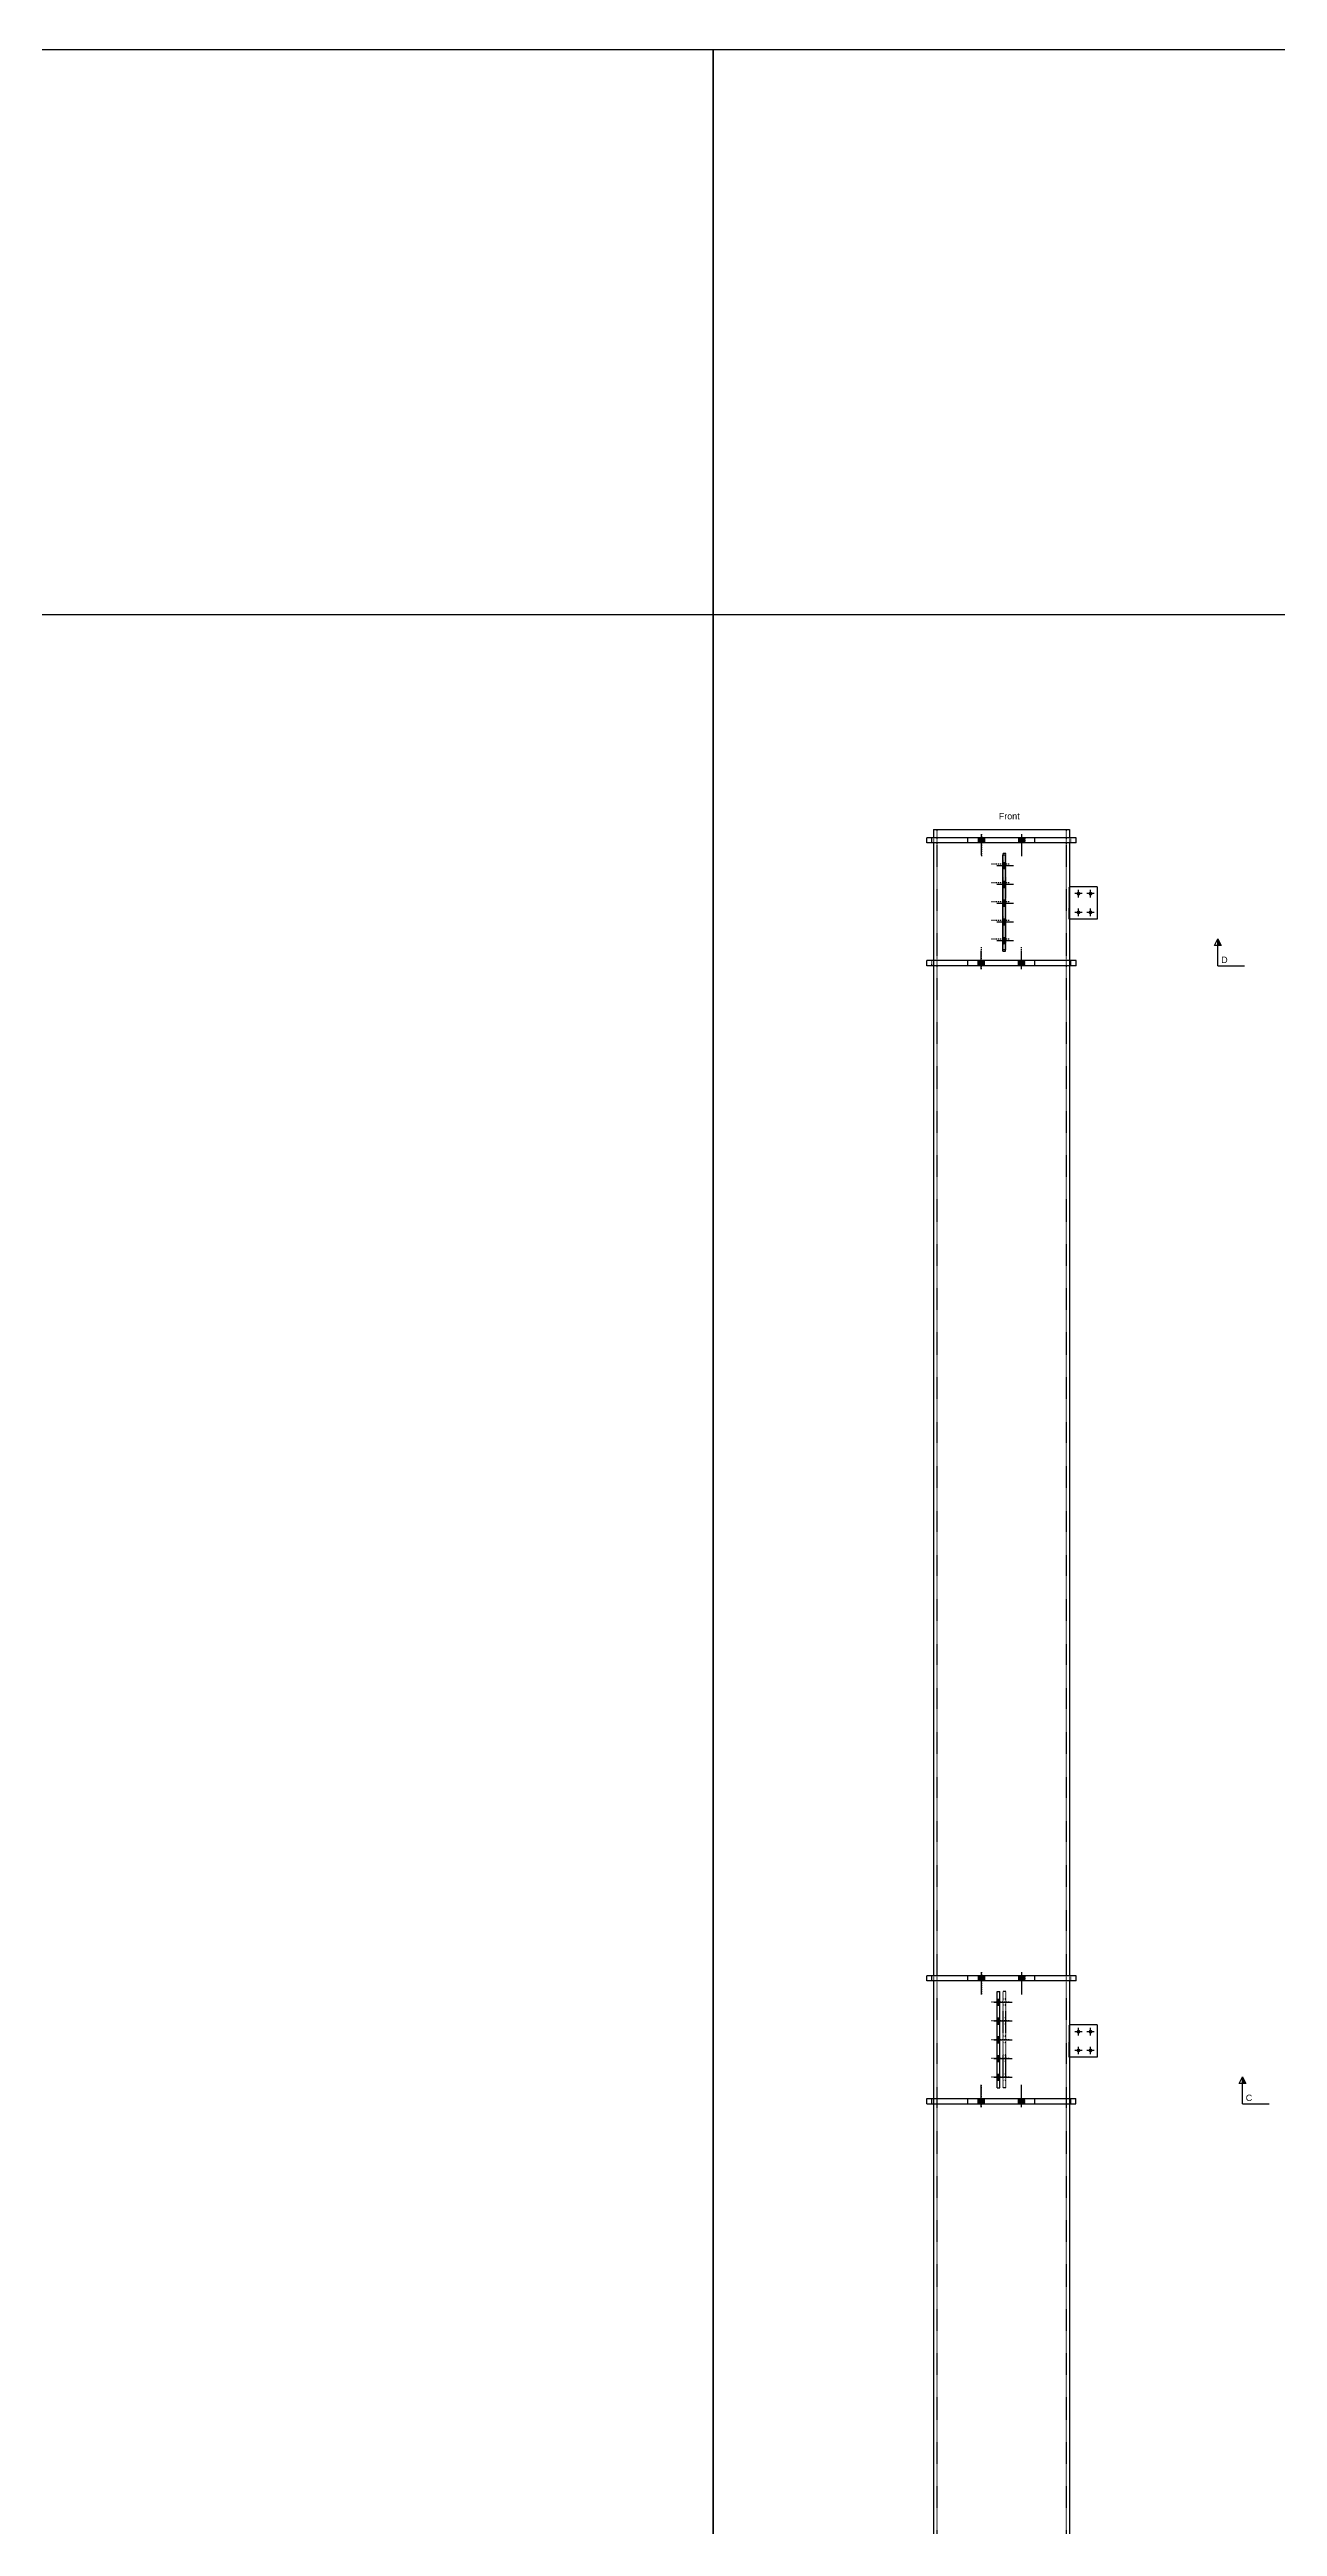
# Model space of a CAD drawing. Header units: millimetres. Extents: x 15962 to 71432, y 9666 to 72266.
# Drawn here: x 37167 to 41754, y 37801 to 47051 of the extents above; entities that cross this region are included whole.
import ezdxf

# ---------------------------------------------------------------- set-up
doc = ezdxf.new("R2010")
doc.units = ezdxf.units.MM
doc.header["$LTSCALE"] = 2
doc.linetypes.add('DXK_LINE_DOT1', pattern=[1.8814, 0.9407, -0.9407])
doc.linetypes.add('DXK_LINE_DOT2', pattern=[3.9198, 1.9599, -1.9599])
doc.styles.add('Arial', font='arial.ttf', dxfattribs={"height": 0.2})

msp = doc.modelspace()

# ---------------------------------------------------------------- hatches: boundary and pattern name
at = {"linetype": 'Continuous'}
for points in [[(40659.1797, 44107.288), (40636.1797, 44107.288), (40636.1797, 44088.288), (40659.1797, 44088.288)], [(40659.1847, 44107.288), (40636.1847, 44107.288), (40636.1847, 44088.288), (40659.1847, 44088.288)], [(40659.1897, 44107.288), (40636.1897, 44107.288), (40636.1897, 44088.288), (40659.1897, 44088.288)], [(40659.1947, 44107.288), (40636.1947, 44107.288), (40636.1947, 44088.288), (40659.1947, 44088.288)], [(40659.1997, 44107.288), (40636.1997, 44107.288), (40636.1997, 44088.288), (40659.1997, 44088.288)], [(40659.2047, 44107.288), (40636.2047, 44107.288), (40636.2047, 44088.288), (40659.2047, 44088.288)], [(40659.2097, 44107.288), (40636.2097, 44107.288), (40636.2097, 44088.288), (40659.2097, 44088.288)], [(40809.1797, 44107.288), (40786.1797, 44107.288), (40786.1797, 44088.288), (40809.1797, 44088.288)], [(40809.1847, 44107.288), (40786.1847, 44107.288), (40786.1847, 44088.288), (40809.1847, 44088.288)], [(40809.1897, 44107.288), (40786.1897, 44107.288), (40786.1897, 44088.288), (40809.1897, 44088.288)], [(40809.1947, 44107.288), (40786.1947, 44107.288), (40786.1947, 44088.288), (40809.1947, 44088.288)], [(40809.1997, 44107.288), (40786.1997, 44107.288), (40786.1997, 44088.288), (40809.1997, 44088.288)], [(40809.2047, 44107.288), (40786.2047, 44107.288), (40786.2047, 44088.288), (40809.2047, 44088.288)], [(40809.2097, 44107.288), (40786.2097, 44107.288), (40786.2097, 44088.288), (40809.2097, 44088.288)], [(40727.9537, 44014.788), (40727.9537, 43991.788), (40737.9537, 43991.788), (40737.9537, 44014.788)], [(40727.9537, 43944.788), (40727.9537, 43921.788), (40737.9537, 43921.788), (40737.9537, 43944.788)], [(40727.9537, 43874.788), (40727.9537, 43851.788), (40737.9537, 43851.788), (40737.9537, 43874.788)], [(41003.7719, 43898.288, -1), (41017.7719, 43898.288, -1)], [(41048.7719, 43898.288, -1), (41062.7719, 43898.288, -1)], [(40727.9537, 43804.788), (40727.9537, 43781.788), (40737.9537, 43781.788), (40737.9537, 43804.788)], [(41003.7719, 43828.288, -1), (41017.7719, 43828.288, -1)], [(41048.7719, 43828.288, -1), (41062.7719, 43828.288, -1)], [(40727.9537, 43734.788), (40727.9537, 43711.788), (40737.9537, 43711.788), (40737.9537, 43734.788)], [(40636.1797, 43629.288), (40659.1797, 43629.288), (40659.1797, 43648.288), (40636.1797, 43648.288)], [(40636.1847, 43629.288), (40659.1847, 43629.288), (40659.1847, 43648.288), (40636.1847, 43648.288)], [(40636.1897, 43629.288), (40659.1897, 43629.288), (40659.1897, 43648.288), (40636.1897, 43648.288)], [(40636.1947, 43629.288), (40659.1947, 43629.288), (40659.1947, 43648.288), (40636.1947, 43648.288)], [(40636.1997, 43629.288), (40659.1997, 43629.288), (40659.1997, 43648.288), (40636.1997, 43648.288)], [(40636.2047, 43629.288), (40659.2047, 43629.288), (40659.2047, 43648.288), (40636.2047, 43648.288)], [(40636.2097, 43629.288), (40659.2097, 43629.288), (40659.2097, 43648.288), (40636.2097, 43648.288)], [(40786.1797, 43629.288), (40809.1797, 43629.288), (40809.1797, 43648.288), (40786.1797, 43648.288)], [(40786.1847, 43629.288), (40809.1847, 43629.288), (40809.1847, 43648.288), (40786.1847, 43648.288)], [(40786.1897, 43629.288), (40809.1897, 43629.288), (40809.1897, 43648.288), (40786.1897, 43648.288)], [(40786.1947, 43629.288), (40809.1947, 43629.288), (40809.1947, 43648.288), (40786.1947, 43648.288)], [(40786.1997, 43629.288), (40809.1997, 43629.288), (40809.1997, 43648.288), (40786.1997, 43648.288)], [(40786.2047, 43629.288), (40809.2047, 43629.288), (40809.2047, 43648.288), (40786.2047, 43648.288)], [(40786.2097, 43629.288), (40809.2097, 43629.288), (40809.2097, 43648.288), (40786.2097, 43648.288)], [(40659.1797, 39857.288), (40636.1797, 39857.288), (40636.1797, 39838.288), (40659.1797, 39838.288)], [(40659.1851, 39857.288), (40636.1851, 39857.288), (40636.1851, 39838.288), (40659.1851, 39838.288)], [(40659.1904, 39857.288), (40636.1904, 39857.288), (40636.1904, 39838.288), (40659.1904, 39838.288)], [(40659.1958, 39857.288), (40636.1958, 39857.288), (40636.1958, 39838.288), (40659.1958, 39838.288)], [(40659.2011, 39857.288), (40636.2011, 39857.288), (40636.2011, 39838.288), (40659.2011, 39838.288)], [(40659.2065, 39857.288), (40636.2065, 39857.288), (40636.2065, 39838.288), (40659.2065, 39838.288)], [(40659.2118, 39857.288), (40636.2118, 39857.288), (40636.2118, 39838.288), (40659.2118, 39838.288)], [(40659.2172, 39857.288), (40636.2172, 39857.288), (40636.2172, 39838.288), (40659.2172, 39838.288)], [(40659.2225, 39857.288), (40636.2225, 39857.288), (40636.2225, 39838.288), (40659.2225, 39838.288)], [(40659.2279, 39857.288), (40636.2279, 39857.288), (40636.2279, 39838.288), (40659.2279, 39838.288)], [(40809.1797, 39857.288), (40786.1797, 39857.288), (40786.1797, 39838.288), (40809.1797, 39838.288)], [(40809.1851, 39857.288), (40786.1851, 39857.288), (40786.1851, 39838.288), (40809.1851, 39838.288)], [(40809.1904, 39857.288), (40786.1904, 39857.288), (40786.1904, 39838.288), (40809.1904, 39838.288)], [(40809.1958, 39857.288), (40786.1958, 39857.288), (40786.1958, 39838.288), (40809.1958, 39838.288)], [(40809.2011, 39857.288), (40786.2011, 39857.288), (40786.2011, 39838.288), (40809.2011, 39838.288)], [(40809.2065, 39857.288), (40786.2065, 39857.288), (40786.2065, 39838.288), (40809.2065, 39838.288)], [(40809.2118, 39857.288), (40786.2118, 39857.288), (40786.2118, 39838.288), (40809.2118, 39838.288)], [(40809.2172, 39857.288), (40786.2172, 39857.288), (40786.2172, 39838.288), (40809.2172, 39838.288)], [(40809.2225, 39857.288), (40786.2225, 39857.288), (40786.2225, 39838.288), (40809.2225, 39838.288)], [(40809.2279, 39857.288), (40786.2279, 39857.288), (40786.2279, 39838.288), (40809.2279, 39838.288)], [(40707.5035, 39769.788), (40707.5035, 39746.788), (40717.5035, 39746.788), (40717.5035, 39769.788)], [(40707.5035, 39699.788), (40707.5035, 39676.788), (40717.5035, 39676.788), (40717.5035, 39699.788)], [(40707.5035, 39629.788), (40707.5035, 39606.788), (40717.5035, 39606.788), (40717.5035, 39629.788)], [(41003.7719, 39648.288, -1), (41017.7719, 39648.288, -1)], [(41048.7719, 39648.288, -1), (41062.7719, 39648.288, -1)], [(40707.5035, 39559.788), (40707.5035, 39536.788), (40717.5035, 39536.788), (40717.5035, 39559.788)], [(41003.7719, 39578.288, -1), (41017.7719, 39578.288, -1)], [(41048.7719, 39578.288, -1), (41062.7719, 39578.288, -1)], [(40707.5035, 39489.788), (40707.5035, 39466.788), (40717.5035, 39466.788), (40717.5035, 39489.788)], [(40636.1797, 39379.288), (40659.1797, 39379.288), (40659.1797, 39398.288), (40636.1797, 39398.288)], [(40636.1851, 39379.288), (40659.1851, 39379.288), (40659.1851, 39398.288), (40636.1851, 39398.288)], [(40636.1904, 39379.288), (40659.1904, 39379.288), (40659.1904, 39398.288), (40636.1904, 39398.288)], [(40636.1958, 39379.288), (40659.1958, 39379.288), (40659.1958, 39398.288), (40636.1958, 39398.288)], [(40636.2011, 39379.288), (40659.2011, 39379.288), (40659.2011, 39398.288), (40636.2011, 39398.288)], [(40636.2065, 39379.288), (40659.2065, 39379.288), (40659.2065, 39398.288), (40636.2065, 39398.288)], [(40636.2118, 39379.288), (40659.2118, 39379.288), (40659.2118, 39398.288), (40636.2118, 39398.288)], [(40636.2172, 39379.288), (40659.2172, 39379.288), (40659.2172, 39398.288), (40636.2172, 39398.288)], [(40636.2225, 39379.288), (40659.2225, 39379.288), (40659.2225, 39398.288), (40636.2225, 39398.288)], [(40636.2279, 39379.288), (40659.2279, 39379.288), (40659.2279, 39398.288), (40636.2279, 39398.288)], [(40786.1797, 39379.288), (40809.1797, 39379.288), (40809.1797, 39398.288), (40786.1797, 39398.288)], [(40786.1851, 39379.288), (40809.1851, 39379.288), (40809.1851, 39398.288), (40786.1851, 39398.288)], [(40786.1904, 39379.288), (40809.1904, 39379.288), (40809.1904, 39398.288), (40786.1904, 39398.288)], [(40786.1958, 39379.288), (40809.1958, 39379.288), (40809.1958, 39398.288), (40786.1958, 39398.288)], [(40786.2011, 39379.288), (40809.2011, 39379.288), (40809.2011, 39398.288), (40786.2011, 39398.288)], [(40786.2065, 39379.288), (40809.2065, 39379.288), (40809.2065, 39398.288), (40786.2065, 39398.288)], [(40786.2118, 39379.288), (40809.2118, 39379.288), (40809.2118, 39398.288), (40786.2118, 39398.288)], [(40786.2172, 39379.288), (40809.2172, 39379.288), (40809.2172, 39398.288), (40786.2172, 39398.288)], [(40786.2225, 39379.288), (40809.2225, 39379.288), (40809.2225, 39398.288), (40786.2225, 39398.288)], [(40786.2279, 39379.288), (40809.2279, 39379.288), (40809.2279, 39398.288), (40786.2279, 39398.288)]]:
    msp.add_hatch(color=3, dxfattribs=at).paths.add_polyline_path(points)

# ---------------------------------------------------------------- linework, layer by layer
for p, q in [((30654.4032, 44941.3608), (39646.1348, 44941.3608)), ((39646.1348, 44941.3608), (48637.8663, 44941.3608))]:
    msp.add_line(p, q)
at = {"color": 7, "linetype": 'Continuous'}
for p, q in [((40469.3459, 44138.288), (40469.3459, 44107.288)), ((40977.3459, 44138.288), (40977.3459, 44107.288)), ((40444.3459, 44088.288), (40444.3459, 44107.288)), ((41002.3459, 44107.288), (40444.3459, 44107.288)), ((41002.3459, 44088.288), (40444.3459, 44088.288)), ((40469.3459, 44088.288), (40469.3459, 43648.288)), ((40597.6797, 44088.288), (40597.6797, 44107.288)), ((40727.9537, 43683.288), (40727.9537, 44043.288)), ((40727.9537, 44043.288), (40737.9537, 44043.288)), ((40737.9537, 43683.288), (40737.9537, 44043.288)), ((40847.6797, 44088.288), (40847.6797, 44107.288)), ((40977.3459, 44088.288), (40977.3459, 43648.288)), ((41002.3459, 44088.288), (41002.3459, 44107.288)), ((41080.7719, 43923.288), (40977.3459, 43923.288)), ((41080.7719, 43923.288), (41080.7719, 43803.288)), ((41080.7719, 43803.288), (40977.3459, 43803.288)), ((40727.9537, 43683.288), (40737.9537, 43683.288)), ((40444.3459, 43629.288), (40444.3459, 43648.288)), ((41002.3459, 43648.288), (40444.3459, 43648.288)), ((41002.3459, 43629.288), (40444.3459, 43629.288)), ((40469.3459, 43629.288), (40469.3459, 39857.288)), ((40597.6797, 43629.288), (40597.6797, 43648.288)), ((40847.6797, 43629.288), (40847.6797, 43648.288)), ((40977.3459, 43629.288), (40977.3459, 39857.288)), ((41002.3459, 43629.288), (41002.3459, 43648.288)), ((40444.3459, 39838.288), (40444.3459, 39857.288)), ((41002.3459, 39857.288), (40444.3459, 39857.288)), ((41002.3459, 39838.288), (40444.3459, 39838.288)), ((40469.3459, 39838.288), (40469.3459, 39398.288)), ((40597.6797, 39838.288), (40597.6797, 39857.288)), ((40707.5035, 39438.288), (40707.5035, 39798.288)), ((40707.5035, 39798.288), (40717.5035, 39798.288)), ((40717.5035, 39438.288), (40717.5035, 39798.288)), ((40847.6797, 39838.288), (40847.6797, 39857.288)), ((40977.3459, 39838.288), (40977.3459, 39398.288)), ((41002.3459, 39838.288), (41002.3459, 39857.288)), ((41080.7719, 39673.288), (40977.3459, 39673.288)), ((41080.7719, 39673.288), (41080.7719, 39553.288)), ((41080.7719, 39553.288), (40977.3459, 39553.288)), ((40707.5035, 39438.288), (40717.5035, 39438.288)), ((40444.3459, 39379.288), (40444.3459, 39398.288)), ((40444.3459, 39398.288), (41001.0682, 39398.288)), ((40444.3459, 39379.288), (41001.0682, 39379.288)), ((40469.3459, 39379.288), (40469.3459, 34407.288)), ((40597.6797, 39379.288), (40597.6797, 39398.288)), ((40847.6797, 39379.288), (40847.6797, 39398.288)), ((40977.3459, 39379.288), (40977.3459, 34407.288)), ((41001.0682, 39379.288), (41001.0682, 39398.288))]:
    msp.add_line(p, q, dxfattribs=at)
at = {"color": 7, "linetype": 'DXK_LINE_DOT1'}
for p, q in [((40481.3459, 44138.288), (40481.3459, 28907.288)), ((40965.3459, 44138.288), (40965.3459, 28907.288)), ((40462.4601, 44088.288), (40462.4601, 44107.288)), ((40469.3459, 44107.288), (40469.3459, 44088.288)), ((40597.3467, 44088.288), (40597.3467, 44107.288)), ((40729.0037, 43688.288), (40729.0037, 44048.288)), ((40739.0037, 44048.288), (40729.0037, 44048.288)), ((40739.0037, 43688.288), (40739.0037, 44048.288)), ((40847.3467, 44088.288), (40847.3467, 44107.288)), ((40977.3459, 44107.288), (40977.3459, 44088.288)), ((40980.4601, 44107.288), (40980.4601, 44088.288)), ((40975.7719, 43803.288), (40975.7719, 43923.288)), ((40977.3459, 43923.288), (40975.7719, 43923.288)), ((40977.3459, 43803.288), (40975.7719, 43803.288)), ((40739.0037, 43688.288), (40729.0037, 43688.288)), ((40462.4601, 43629.288), (40462.4601, 43648.288)), ((40469.3459, 43648.288), (40469.3459, 43629.288)), ((40597.3467, 43629.288), (40597.3467, 43648.288)), ((40847.3467, 43629.288), (40847.3467, 43648.288)), ((40977.3459, 43648.288), (40977.3459, 43629.288)), ((40980.4601, 43648.288), (40980.4601, 43629.288)), ((40462.4601, 39838.288), (40462.4601, 39857.288)), ((40469.3459, 39857.288), (40469.3459, 39838.288)), ((40597.3467, 39838.288), (40597.3467, 39857.288)), ((40729.004, 39438.288), (40729.004, 39798.288)), ((40739.004, 39798.288), (40729.004, 39798.288)), ((40739.004, 39438.288), (40739.004, 39798.288)), ((40847.3467, 39838.288), (40847.3467, 39857.288)), ((40977.3459, 39857.288), (40977.3459, 39838.288)), ((40980.4601, 39857.288), (40980.4601, 39838.288)), ((40975.7719, 39553.288), (40975.7719, 39673.288)), ((40977.3459, 39673.288), (40975.7719, 39673.288)), ((40977.3459, 39553.288), (40975.7719, 39553.288)), ((40739.004, 39438.288), (40729.004, 39438.288)), ((40462.4601, 39379.288), (40462.4601, 39398.288)), ((40469.3459, 39398.288), (40469.3459, 39379.288)), ((40597.3467, 39379.288), (40597.3467, 39398.288)), ((40847.3467, 39379.288), (40847.3467, 39398.288)), ((40977.3459, 39398.288), (40977.3459, 39379.288)), ((40980.4601, 39398.288), (40980.4601, 39379.288))]:
    msp.add_line(p, q, dxfattribs=at)
at = {"color": 3, "linetype": 'Continuous'}
for p, q in [((40636.1797, 44107.288), (40636.1797, 44088.288)), ((40636.1847, 44107.288), (40636.1847, 44088.288)), ((40636.1897, 44107.288), (40636.1897, 44088.288)), ((40636.1947, 44107.288), (40636.1947, 44088.288)), ((40636.1997, 44107.288), (40636.1997, 44088.288)), ((40636.2047, 44107.288), (40636.2047, 44088.288)), ((40636.2097, 44107.288), (40636.2097, 44088.288)), ((40647.6797, 44120.488), (40647.6797, 44042.288)), ((40647.6847, 44120.488), (40647.6847, 44042.288)), ((40647.6897, 44120.488), (40647.6897, 44042.288)), ((40647.6947, 44120.488), (40647.6947, 44042.288)), ((40647.6997, 44120.488), (40647.6997, 44042.288)), ((40647.7047, 44120.488), (40647.7047, 44042.288)), ((40647.7097, 44120.488), (40647.7097, 44042.288)), ((40659.1797, 44107.288), (40659.1797, 44088.288)), ((40659.1847, 44107.288), (40659.1847, 44088.288)), ((40659.1897, 44107.288), (40659.1897, 44088.288)), ((40659.1947, 44107.288), (40659.1947, 44088.288)), ((40659.1997, 44107.288), (40659.1997, 44088.288)), ((40659.2047, 44107.288), (40659.2047, 44088.288)), ((40659.2097, 44107.288), (40659.2097, 44088.288)), ((40786.1797, 44107.288), (40786.1797, 44088.288)), ((40786.1847, 44107.288), (40786.1847, 44088.288)), ((40786.1897, 44107.288), (40786.1897, 44088.288)), ((40786.1947, 44107.288), (40786.1947, 44088.288)), ((40786.1997, 44107.288), (40786.1997, 44088.288)), ((40786.2047, 44107.288), (40786.2047, 44088.288)), ((40786.2097, 44107.288), (40786.2097, 44088.288)), ((40797.6797, 44120.488), (40797.6797, 44042.288)), ((40797.6847, 44120.488), (40797.6847, 44042.288)), ((40797.6897, 44120.488), (40797.6897, 44042.288)), ((40797.6947, 44120.488), (40797.6947, 44042.288)), ((40797.6997, 44120.488), (40797.6997, 44042.288)), ((40797.7047, 44120.488), (40797.7047, 44042.288)), ((40797.7097, 44120.488), (40797.7097, 44042.288)), ((40809.1797, 44107.288), (40809.1797, 44088.288)), ((40809.1847, 44107.288), (40809.1847, 44088.288)), ((40809.1897, 44107.288), (40809.1897, 44088.288)), ((40809.1947, 44107.288), (40809.1947, 44088.288)), ((40809.1997, 44107.288), (40809.1997, 44088.288)), ((40809.2047, 44107.288), (40809.2047, 44088.288)), ((40809.2097, 44107.288), (40809.2097, 44088.288)), ((40705.3537, 44003.288), (40768.5537, 44003.288)), ((40727.9537, 44014.788), (40737.9537, 44014.788)), ((40727.9537, 43991.788), (40737.9537, 43991.788)), ((40727.9537, 43944.788), (40737.9537, 43944.788)), ((40705.3537, 43933.288), (40768.5537, 43933.288)), ((40705.3537, 43863.288), (40768.5537, 43863.288)), ((40727.9537, 43921.788), (40737.9537, 43921.788)), ((40727.9537, 43874.788), (40737.9537, 43874.788)), ((40727.9537, 43851.788), (40737.9537, 43851.788)), ((41024.7719, 43898.288), (40996.7719, 43898.288)), ((41010.7719, 43884.288), (41010.7719, 43912.288)), ((41069.7719, 43898.288), (41041.7719, 43898.288)), ((41055.7719, 43884.288), (41055.7719, 43912.288)), ((40705.3537, 43793.288), (40768.5537, 43793.288)), ((40727.9537, 43804.788), (40737.9537, 43804.788)), ((40727.9537, 43781.788), (40737.9537, 43781.788)), ((41024.7719, 43828.288), (40996.7719, 43828.288)), ((41010.7719, 43814.288), (41010.7719, 43842.288)), ((41069.7719, 43828.288), (41041.7719, 43828.288)), ((41055.7719, 43814.288), (41055.7719, 43842.288)), ((40647.6797, 43616.088), (40647.6797, 43684.288)), ((40647.6847, 43616.088), (40647.6847, 43684.288)), ((40647.6897, 43616.088), (40647.6897, 43684.288)), ((40647.6947, 43616.088), (40647.6947, 43684.288)), ((40647.6997, 43616.088), (40647.6997, 43684.288)), ((40647.7047, 43616.088), (40647.7047, 43684.288)), ((40647.7097, 43616.088), (40647.7097, 43684.288)), ((40705.3537, 43723.288), (40768.5537, 43723.288)), ((40727.9537, 43734.788), (40737.9537, 43734.788)), ((40727.9537, 43711.788), (40737.9537, 43711.788)), ((40797.6797, 43616.088), (40797.6797, 43684.288)), ((40797.6847, 43616.088), (40797.6847, 43684.288)), ((40797.6897, 43616.088), (40797.6897, 43684.288)), ((40797.6947, 43616.088), (40797.6947, 43684.288)), ((40797.6997, 43616.088), (40797.6997, 43684.288)), ((40797.7047, 43616.088), (40797.7047, 43684.288)), ((40797.7097, 43616.088), (40797.7097, 43684.288)), ((40636.1797, 43629.288), (40636.1797, 43648.288)), ((40636.1847, 43629.288), (40636.1847, 43648.288)), ((40636.1897, 43629.288), (40636.1897, 43648.288)), ((40636.1947, 43629.288), (40636.1947, 43648.288)), ((40636.1997, 43629.288), (40636.1997, 43648.288)), ((40636.2047, 43629.288), (40636.2047, 43648.288)), ((40636.2097, 43629.288), (40636.2097, 43648.288)), ((40659.1797, 43629.288), (40659.1797, 43648.288)), ((40659.1847, 43629.288), (40659.1847, 43648.288)), ((40659.1897, 43629.288), (40659.1897, 43648.288)), ((40659.1947, 43629.288), (40659.1947, 43648.288)), ((40659.1997, 43629.288), (40659.1997, 43648.288)), ((40659.2047, 43629.288), (40659.2047, 43648.288)), ((40659.2097, 43629.288), (40659.2097, 43648.288)), ((40786.1797, 43629.288), (40786.1797, 43648.288)), ((40786.1847, 43629.288), (40786.1847, 43648.288)), ((40786.1897, 43629.288), (40786.1897, 43648.288)), ((40786.1947, 43629.288), (40786.1947, 43648.288)), ((40786.1997, 43629.288), (40786.1997, 43648.288)), ((40786.2047, 43629.288), (40786.2047, 43648.288)), ((40786.2097, 43629.288), (40786.2097, 43648.288)), ((40809.1797, 43629.288), (40809.1797, 43648.288)), ((40809.1847, 43629.288), (40809.1847, 43648.288)), ((40809.1897, 43629.288), (40809.1897, 43648.288)), ((40809.1947, 43629.288), (40809.1947, 43648.288)), ((40809.1997, 43629.288), (40809.1997, 43648.288)), ((40809.2047, 43629.288), (40809.2047, 43648.288)), ((40809.2097, 43629.288), (40809.2097, 43648.288)), ((40647.6797, 39870.488), (40647.6797, 39787.288)), ((40647.6851, 39870.488), (40647.6851, 39787.288)), ((40647.6904, 39870.488), (40647.6904, 39787.288)), ((40647.6958, 39870.488), (40647.6958, 39787.288)), ((40647.7011, 39870.488), (40647.7011, 39787.288)), ((40647.7065, 39870.488), (40647.7065, 39787.288)), ((40647.7118, 39870.488), (40647.7118, 39787.288)), ((40647.7172, 39870.488), (40647.7172, 39787.288)), ((40647.7225, 39870.488), (40647.7225, 39787.288)), ((40647.7279, 39870.488), (40647.7279, 39787.288)), ((40797.6797, 39870.488), (40797.6797, 39787.288)), ((40797.6851, 39870.488), (40797.6851, 39787.288)), ((40797.6904, 39870.488), (40797.6904, 39787.288)), ((40797.6958, 39870.488), (40797.6958, 39787.288)), ((40797.7011, 39870.488), (40797.7011, 39787.288)), ((40797.7065, 39870.488), (40797.7065, 39787.288)), ((40797.7118, 39870.488), (40797.7118, 39787.288)), ((40797.7172, 39870.488), (40797.7172, 39787.288)), ((40797.7225, 39870.488), (40797.7225, 39787.288)), ((40797.7279, 39870.488), (40797.7279, 39787.288)), ((40636.1797, 39857.288), (40636.1797, 39838.288)), ((40636.1851, 39857.288), (40636.1851, 39838.288)), ((40636.1904, 39857.288), (40636.1904, 39838.288)), ((40636.1958, 39857.288), (40636.1958, 39838.288)), ((40636.2011, 39857.288), (40636.2011, 39838.288)), ((40636.2065, 39857.288), (40636.2065, 39838.288)), ((40636.2118, 39857.288), (40636.2118, 39838.288)), ((40636.2172, 39857.288), (40636.2172, 39838.288)), ((40636.2225, 39857.288), (40636.2225, 39838.288)), ((40636.2279, 39857.288), (40636.2279, 39838.288)), ((40659.1797, 39857.288), (40659.1797, 39838.288)), ((40659.1851, 39857.288), (40659.1851, 39838.288)), ((40659.1904, 39857.288), (40659.1904, 39838.288)), ((40659.1958, 39857.288), (40659.1958, 39838.288)), ((40659.2011, 39857.288), (40659.2011, 39838.288)), ((40659.2065, 39857.288), (40659.2065, 39838.288)), ((40659.2118, 39857.288), (40659.2118, 39838.288)), ((40659.2172, 39857.288), (40659.2172, 39838.288)), ((40659.2225, 39857.288), (40659.2225, 39838.288)), ((40659.2279, 39857.288), (40659.2279, 39838.288)), ((40786.1797, 39857.288), (40786.1797, 39838.288)), ((40786.1851, 39857.288), (40786.1851, 39838.288)), ((40786.1904, 39857.288), (40786.1904, 39838.288)), ((40786.1958, 39857.288), (40786.1958, 39838.288)), ((40786.2011, 39857.288), (40786.2011, 39838.288)), ((40786.2065, 39857.288), (40786.2065, 39838.288)), ((40786.2118, 39857.288), (40786.2118, 39838.288)), ((40786.2172, 39857.288), (40786.2172, 39838.288)), ((40786.2225, 39857.288), (40786.2225, 39838.288)), ((40786.2279, 39857.288), (40786.2279, 39838.288)), ((40809.1797, 39857.288), (40809.1797, 39838.288)), ((40809.1851, 39857.288), (40809.1851, 39838.288)), ((40809.1904, 39857.288), (40809.1904, 39838.288)), ((40809.1958, 39857.288), (40809.1958, 39838.288)), ((40809.2011, 39857.288), (40809.2011, 39838.288)), ((40809.2065, 39857.288), (40809.2065, 39838.288)), ((40809.2118, 39857.288), (40809.2118, 39838.288)), ((40809.2172, 39857.288), (40809.2172, 39838.288)), ((40809.2225, 39857.288), (40809.2225, 39838.288)), ((40809.2279, 39857.288), (40809.2279, 39838.288)), ((40694.3035, 39758.288), (40762.5035, 39758.288)), ((40694.3035, 39688.288), (40762.5035, 39688.288)), ((40707.5035, 39769.788), (40717.5035, 39769.788)), ((40707.5035, 39746.788), (40717.5035, 39746.788)), ((40707.5035, 39699.788), (40717.5035, 39699.788)), ((40694.3035, 39618.288), (40762.5035, 39618.288)), ((40707.5035, 39676.788), (40717.5035, 39676.788)), ((40707.5035, 39629.788), (40717.5035, 39629.788)), ((40707.5035, 39606.788), (40717.5035, 39606.788)), ((41024.7719, 39648.288), (40996.7719, 39648.288)), ((41010.7719, 39634.288), (41010.7719, 39662.288)), ((41010.7719, 39564.288), (41010.7719, 39592.288)), ((41069.7719, 39648.288), (41041.7719, 39648.288)), ((41055.7719, 39634.288), (41055.7719, 39662.288)), ((41055.7719, 39564.288), (41055.7719, 39592.288)), ((40694.3035, 39548.288), (40762.5035, 39548.288)), ((40707.5035, 39559.788), (40717.5035, 39559.788)), ((40707.5035, 39536.788), (40717.5035, 39536.788)), ((41024.7719, 39578.288), (40996.7719, 39578.288)), ((41069.7719, 39578.288), (41041.7719, 39578.288)), ((40647.6797, 39366.088), (40647.6797, 39449.288)), ((40647.6851, 39366.088), (40647.6851, 39449.288)), ((40647.6904, 39366.088), (40647.6904, 39449.288)), ((40647.6958, 39366.088), (40647.6958, 39449.288)), ((40647.7011, 39366.088), (40647.7011, 39449.288)), ((40647.7065, 39366.088), (40647.7065, 39449.288)), ((40647.7118, 39366.088), (40647.7118, 39449.288)), ((40647.7172, 39366.088), (40647.7172, 39449.288)), ((40647.7225, 39366.088), (40647.7225, 39449.288)), ((40647.7279, 39366.088), (40647.7279, 39449.288)), ((40694.3035, 39478.288), (40762.5035, 39478.288)), ((40707.5035, 39489.788), (40717.5035, 39489.788)), ((40707.5035, 39466.788), (40717.5035, 39466.788)), ((40797.6797, 39366.088), (40797.6797, 39449.288)), ((40797.6851, 39366.088), (40797.6851, 39449.288)), ((40797.6904, 39366.088), (40797.6904, 39449.288)), ((40797.6958, 39366.088), (40797.6958, 39449.288)), ((40797.7011, 39366.088), (40797.7011, 39449.288)), ((40797.7065, 39366.088), (40797.7065, 39449.288)), ((40797.7118, 39366.088), (40797.7118, 39449.288)), ((40797.7172, 39366.088), (40797.7172, 39449.288)), ((40797.7225, 39366.088), (40797.7225, 39449.288)), ((40797.7279, 39366.088), (40797.7279, 39449.288)), ((40636.1797, 39379.288), (40636.1797, 39398.288)), ((40636.1851, 39379.288), (40636.1851, 39398.288)), ((40636.1904, 39379.288), (40636.1904, 39398.288)), ((40636.1958, 39379.288), (40636.1958, 39398.288)), ((40636.2011, 39379.288), (40636.2011, 39398.288)), ((40636.2065, 39379.288), (40636.2065, 39398.288)), ((40636.2118, 39379.288), (40636.2118, 39398.288)), ((40636.2172, 39379.288), (40636.2172, 39398.288)), ((40636.2225, 39379.288), (40636.2225, 39398.288)), ((40636.2279, 39379.288), (40636.2279, 39398.288)), ((40659.1797, 39379.288), (40659.1797, 39398.288)), ((40659.1851, 39379.288), (40659.1851, 39398.288)), ((40659.1904, 39379.288), (40659.1904, 39398.288)), ((40659.1958, 39379.288), (40659.1958, 39398.288)), ((40659.2011, 39379.288), (40659.2011, 39398.288)), ((40659.2065, 39379.288), (40659.2065, 39398.288)), ((40659.2118, 39379.288), (40659.2118, 39398.288)), ((40659.2172, 39379.288), (40659.2172, 39398.288)), ((40659.2225, 39379.288), (40659.2225, 39398.288)), ((40659.2279, 39379.288), (40659.2279, 39398.288)), ((40786.1797, 39379.288), (40786.1797, 39398.288)), ((40786.1851, 39379.288), (40786.1851, 39398.288)), ((40786.1904, 39379.288), (40786.1904, 39398.288)), ((40786.1958, 39379.288), (40786.1958, 39398.288)), ((40786.2011, 39379.288), (40786.2011, 39398.288)), ((40786.2065, 39379.288), (40786.2065, 39398.288)), ((40786.2118, 39379.288), (40786.2118, 39398.288)), ((40786.2172, 39379.288), (40786.2172, 39398.288)), ((40786.2225, 39379.288), (40786.2225, 39398.288)), ((40786.2279, 39379.288), (40786.2279, 39398.288)), ((40809.1797, 39379.288), (40809.1797, 39398.288)), ((40809.1851, 39379.288), (40809.1851, 39398.288)), ((40809.1904, 39379.288), (40809.1904, 39398.288)), ((40809.1958, 39379.288), (40809.1958, 39398.288)), ((40809.2011, 39379.288), (40809.2011, 39398.288)), ((40809.2065, 39379.288), (40809.2065, 39398.288)), ((40809.2118, 39379.288), (40809.2118, 39398.288)), ((40809.2172, 39379.288), (40809.2172, 39398.288)), ((40809.2225, 39379.288), (40809.2225, 39398.288)), ((40809.2279, 39379.288), (40809.2279, 39398.288))]:
    msp.add_line(p, q, dxfattribs=at)
at = {"color": 3, "linetype": 'DXK_LINE_DOT2'}
for p, q in [((40636.8459, 44107.288), (40636.8459, 44088.288)), ((40636.8459, 44107.288), (40636.8459, 44088.288)), ((40636.8459, 44107.288), (40636.8459, 44088.288)), ((40636.8459, 44107.288), (40636.8459, 44088.288)), ((40636.8459, 44107.288), (40636.8459, 44088.288)), ((40636.8459, 44107.288), (40636.8459, 44088.288)), ((40636.8459, 44107.288), (40636.8459, 44088.288)), ((40636.8459, 44107.288), (40636.8459, 44088.288)), ((40636.8459, 44107.288), (40636.8459, 44088.288)), ((40636.8459, 44107.288), (40636.8459, 44088.288)), ((40648.3459, 44120.488), (40648.3459, 44037.288)), ((40648.3459, 44120.488), (40648.3459, 44037.288)), ((40648.3459, 44120.488), (40648.3459, 44037.288)), ((40648.3459, 44120.488), (40648.3459, 44037.288)), ((40648.3459, 44120.488), (40648.3459, 44037.288)), ((40648.3459, 44120.488), (40648.3459, 44037.288)), ((40648.3459, 44120.488), (40648.3459, 44037.288)), ((40648.3459, 44120.488), (40648.3459, 44037.288)), ((40648.3459, 44120.488), (40648.3459, 44037.288)), ((40648.3459, 44120.488), (40648.3459, 44037.288)), ((40659.8459, 44107.288), (40659.8459, 44088.288)), ((40659.8459, 44107.288), (40659.8459, 44088.288)), ((40659.8459, 44107.288), (40659.8459, 44088.288)), ((40659.8459, 44107.288), (40659.8459, 44088.288)), ((40659.8459, 44107.288), (40659.8459, 44088.288)), ((40659.8459, 44107.288), (40659.8459, 44088.288)), ((40659.8459, 44107.288), (40659.8459, 44088.288)), ((40659.8459, 44107.288), (40659.8459, 44088.288)), ((40659.8459, 44107.288), (40659.8459, 44088.288)), ((40659.8459, 44107.288), (40659.8459, 44088.288)), ((40786.8459, 44107.288), (40786.8459, 44088.288)), ((40786.8459, 44107.288), (40786.8459, 44088.288)), ((40786.8459, 44107.288), (40786.8459, 44088.288)), ((40786.8459, 44107.288), (40786.8459, 44088.288)), ((40786.8459, 44107.288), (40786.8459, 44088.288)), ((40786.8459, 44107.288), (40786.8459, 44088.288)), ((40786.8459, 44107.288), (40786.8459, 44088.288)), ((40786.8459, 44107.288), (40786.8459, 44088.288)), ((40786.8459, 44107.288), (40786.8459, 44088.288)), ((40786.8459, 44107.288), (40786.8459, 44088.288)), ((40798.3459, 44120.488), (40798.3459, 44037.288)), ((40798.3459, 44120.488), (40798.3459, 44037.288)), ((40798.3459, 44120.488), (40798.3459, 44037.288)), ((40798.3459, 44120.488), (40798.3459, 44037.288)), ((40798.3459, 44120.488), (40798.3459, 44037.288)), ((40798.3459, 44120.488), (40798.3459, 44037.288)), ((40798.3459, 44120.488), (40798.3459, 44037.288)), ((40798.3459, 44120.488), (40798.3459, 44037.288)), ((40798.3459, 44120.488), (40798.3459, 44037.288)), ((40798.3459, 44120.488), (40798.3459, 44037.288)), ((40809.8459, 44107.288), (40809.8459, 44088.288)), ((40809.8459, 44107.288), (40809.8459, 44088.288)), ((40809.8459, 44107.288), (40809.8459, 44088.288)), ((40809.8459, 44107.288), (40809.8459, 44088.288)), ((40809.8459, 44107.288), (40809.8459, 44088.288)), ((40809.8459, 44107.288), (40809.8459, 44088.288)), ((40809.8459, 44107.288), (40809.8459, 44088.288)), ((40809.8459, 44107.288), (40809.8459, 44088.288)), ((40809.8459, 44107.288), (40809.8459, 44088.288)), ((40809.8459, 44107.288), (40809.8459, 44088.288)), ((40752.2037, 44008.288), (40684.0037, 44008.288)), ((40752.2037, 43938.288), (40684.0037, 43938.288)), ((40739.0037, 44019.788), (40729.0037, 44019.788)), ((40739.0037, 43996.788), (40729.0037, 43996.788)), ((40739.0037, 43949.788), (40729.0037, 43949.788)), ((40752.2037, 43868.288), (40684.0037, 43868.288)), ((40739.0037, 43926.788), (40729.0037, 43926.788)), ((40739.0037, 43879.788), (40729.0037, 43879.788)), ((40739.0037, 43856.788), (40729.0037, 43856.788)), ((40752.2037, 43798.288), (40684.0037, 43798.288)), ((40739.0037, 43809.788), (40729.0037, 43809.788)), ((40739.0037, 43786.788), (40729.0037, 43786.788)), ((40648.3459, 43616.088), (40648.3459, 43699.288)), ((40648.3459, 43616.088), (40648.3459, 43699.288)), ((40648.3459, 43616.088), (40648.3459, 43699.288)), ((40648.3459, 43616.088), (40648.3459, 43699.288)), ((40648.3459, 43616.088), (40648.3459, 43699.288)), ((40648.3459, 43616.088), (40648.3459, 43699.288)), ((40648.3459, 43616.088), (40648.3459, 43699.288)), ((40648.3459, 43616.088), (40648.3459, 43699.288)), ((40648.3459, 43616.088), (40648.3459, 43699.288)), ((40648.3459, 43616.088), (40648.3459, 43699.288)), ((40752.2037, 43728.288), (40684.0037, 43728.288)), ((40739.0037, 43739.788), (40729.0037, 43739.788)), ((40739.0037, 43716.788), (40729.0037, 43716.788)), ((40798.3459, 43616.088), (40798.3459, 43699.288)), ((40798.3459, 43616.088), (40798.3459, 43699.288)), ((40798.3459, 43616.088), (40798.3459, 43699.288)), ((40798.3459, 43616.088), (40798.3459, 43699.288)), ((40798.3459, 43616.088), (40798.3459, 43699.288)), ((40798.3459, 43616.088), (40798.3459, 43699.288)), ((40798.3459, 43616.088), (40798.3459, 43699.288)), ((40798.3459, 43616.088), (40798.3459, 43699.288)), ((40798.3459, 43616.088), (40798.3459, 43699.288)), ((40798.3459, 43616.088), (40798.3459, 43699.288)), ((40636.8459, 43629.288), (40636.8459, 43648.288)), ((40636.8459, 43629.288), (40636.8459, 43648.288)), ((40636.8459, 43629.288), (40636.8459, 43648.288)), ((40636.8459, 43629.288), (40636.8459, 43648.288)), ((40636.8459, 43629.288), (40636.8459, 43648.288)), ((40636.8459, 43629.288), (40636.8459, 43648.288)), ((40636.8459, 43629.288), (40636.8459, 43648.288)), ((40636.8459, 43629.288), (40636.8459, 43648.288)), ((40636.8459, 43629.288), (40636.8459, 43648.288)), ((40636.8459, 43629.288), (40636.8459, 43648.288)), ((40659.8459, 43629.288), (40659.8459, 43648.288)), ((40659.8459, 43629.288), (40659.8459, 43648.288)), ((40659.8459, 43629.288), (40659.8459, 43648.288)), ((40659.8459, 43629.288), (40659.8459, 43648.288)), ((40659.8459, 43629.288), (40659.8459, 43648.288)), ((40659.8459, 43629.288), (40659.8459, 43648.288)), ((40659.8459, 43629.288), (40659.8459, 43648.288)), ((40659.8459, 43629.288), (40659.8459, 43648.288)), ((40659.8459, 43629.288), (40659.8459, 43648.288)), ((40659.8459, 43629.288), (40659.8459, 43648.288)), ((40786.8459, 43629.288), (40786.8459, 43648.288)), ((40786.8459, 43629.288), (40786.8459, 43648.288)), ((40786.8459, 43629.288), (40786.8459, 43648.288)), ((40786.8459, 43629.288), (40786.8459, 43648.288)), ((40786.8459, 43629.288), (40786.8459, 43648.288)), ((40786.8459, 43629.288), (40786.8459, 43648.288)), ((40786.8459, 43629.288), (40786.8459, 43648.288)), ((40786.8459, 43629.288), (40786.8459, 43648.288)), ((40786.8459, 43629.288), (40786.8459, 43648.288)), ((40786.8459, 43629.288), (40786.8459, 43648.288)), ((40809.8459, 43629.288), (40809.8459, 43648.288)), ((40809.8459, 43629.288), (40809.8459, 43648.288)), ((40809.8459, 43629.288), (40809.8459, 43648.288)), ((40809.8459, 43629.288), (40809.8459, 43648.288)), ((40809.8459, 43629.288), (40809.8459, 43648.288)), ((40809.8459, 43629.288), (40809.8459, 43648.288)), ((40809.8459, 43629.288), (40809.8459, 43648.288)), ((40809.8459, 43629.288), (40809.8459, 43648.288)), ((40809.8459, 43629.288), (40809.8459, 43648.288)), ((40809.8459, 43629.288), (40809.8459, 43648.288)), ((40648.3459, 39870.488), (40648.3459, 39787.288)), ((40648.3459, 39870.488), (40648.3459, 39787.288)), ((40648.3459, 39870.488), (40648.3459, 39787.288)), ((40648.3459, 39870.488), (40648.3459, 39787.288)), ((40648.3459, 39870.488), (40648.3459, 39787.288)), ((40648.3459, 39870.488), (40648.3459, 39787.288)), ((40648.3459, 39870.488), (40648.3459, 39787.288)), ((40648.3459, 39870.488), (40648.3459, 39787.288)), ((40648.3459, 39870.488), (40648.3459, 39787.288)), ((40648.3459, 39870.488), (40648.3459, 39787.288)), ((40798.3459, 39870.488), (40798.3459, 39787.288)), ((40798.3459, 39870.488), (40798.3459, 39787.288)), ((40798.3459, 39870.488), (40798.3459, 39787.288)), ((40798.3459, 39870.488), (40798.3459, 39787.288)), ((40798.3459, 39870.488), (40798.3459, 39787.288)), ((40798.3459, 39870.488), (40798.3459, 39787.288)), ((40798.3459, 39870.488), (40798.3459, 39787.288)), ((40798.3459, 39870.488), (40798.3459, 39787.288)), ((40798.3459, 39870.488), (40798.3459, 39787.288)), ((40798.3459, 39870.488), (40798.3459, 39787.288)), ((40636.8459, 39857.288), (40636.8459, 39838.288)), ((40636.8459, 39857.288), (40636.8459, 39838.288)), ((40636.8459, 39857.288), (40636.8459, 39838.288)), ((40636.8459, 39857.288), (40636.8459, 39838.288)), ((40636.8459, 39857.288), (40636.8459, 39838.288)), ((40636.8459, 39857.288), (40636.8459, 39838.288)), ((40636.8459, 39857.288), (40636.8459, 39838.288)), ((40636.8459, 39857.288), (40636.8459, 39838.288)), ((40636.8459, 39857.288), (40636.8459, 39838.288)), ((40636.8459, 39857.288), (40636.8459, 39838.288)), ((40659.8459, 39857.288), (40659.8459, 39838.288)), ((40659.8459, 39857.288), (40659.8459, 39838.288)), ((40659.8459, 39857.288), (40659.8459, 39838.288)), ((40659.8459, 39857.288), (40659.8459, 39838.288)), ((40659.8459, 39857.288), (40659.8459, 39838.288)), ((40659.8459, 39857.288), (40659.8459, 39838.288)), ((40659.8459, 39857.288), (40659.8459, 39838.288)), ((40659.8459, 39857.288), (40659.8459, 39838.288)), ((40659.8459, 39857.288), (40659.8459, 39838.288)), ((40659.8459, 39857.288), (40659.8459, 39838.288)), ((40786.8459, 39857.288), (40786.8459, 39838.288)), ((40786.8459, 39857.288), (40786.8459, 39838.288)), ((40786.8459, 39857.288), (40786.8459, 39838.288)), ((40786.8459, 39857.288), (40786.8459, 39838.288)), ((40786.8459, 39857.288), (40786.8459, 39838.288)), ((40786.8459, 39857.288), (40786.8459, 39838.288)), ((40786.8459, 39857.288), (40786.8459, 39838.288)), ((40786.8459, 39857.288), (40786.8459, 39838.288)), ((40786.8459, 39857.288), (40786.8459, 39838.288)), ((40786.8459, 39857.288), (40786.8459, 39838.288)), ((40809.8459, 39857.288), (40809.8459, 39838.288)), ((40809.8459, 39857.288), (40809.8459, 39838.288)), ((40809.8459, 39857.288), (40809.8459, 39838.288)), ((40809.8459, 39857.288), (40809.8459, 39838.288)), ((40809.8459, 39857.288), (40809.8459, 39838.288)), ((40809.8459, 39857.288), (40809.8459, 39838.288)), ((40809.8459, 39857.288), (40809.8459, 39838.288)), ((40809.8459, 39857.288), (40809.8459, 39838.288)), ((40809.8459, 39857.288), (40809.8459, 39838.288)), ((40809.8459, 39857.288), (40809.8459, 39838.288)), ((40752.204, 39758.288), (40684.004, 39758.288)), ((40752.204, 39688.288), (40684.004, 39688.288)), ((40739.004, 39769.788), (40729.004, 39769.788)), ((40739.004, 39746.788), (40729.004, 39746.788)), ((40739.004, 39699.788), (40729.004, 39699.788)), ((40752.204, 39618.288), (40684.004, 39618.288)), ((40739.004, 39676.788), (40729.004, 39676.788)), ((40739.004, 39629.788), (40729.004, 39629.788)), ((40739.004, 39606.788), (40729.004, 39606.788)), ((40752.204, 39548.288), (40684.004, 39548.288)), ((40739.004, 39559.788), (40729.004, 39559.788)), ((40739.004, 39536.788), (40729.004, 39536.788)), ((40648.3459, 39366.088), (40648.3459, 39449.288)), ((40648.3459, 39366.088), (40648.3459, 39449.288)), ((40648.3459, 39366.088), (40648.3459, 39449.288)), ((40648.3459, 39366.088), (40648.3459, 39449.288)), ((40648.3459, 39366.088), (40648.3459, 39449.288)), ((40648.3459, 39366.088), (40648.3459, 39449.288)), ((40648.3459, 39366.088), (40648.3459, 39449.288)), ((40648.3459, 39366.088), (40648.3459, 39449.288)), ((40648.3459, 39366.088), (40648.3459, 39449.288)), ((40648.3459, 39366.088), (40648.3459, 39449.288)), ((40752.204, 39478.288), (40684.004, 39478.288)), ((40739.004, 39489.788), (40729.004, 39489.788)), ((40739.004, 39466.788), (40729.004, 39466.788)), ((40798.3459, 39366.088), (40798.3459, 39449.288)), ((40798.3459, 39366.088), (40798.3459, 39449.288)), ((40798.3459, 39366.088), (40798.3459, 39449.288)), ((40798.3459, 39366.088), (40798.3459, 39449.288)), ((40798.3459, 39366.088), (40798.3459, 39449.288)), ((40798.3459, 39366.088), (40798.3459, 39449.288)), ((40798.3459, 39366.088), (40798.3459, 39449.288)), ((40798.3459, 39366.088), (40798.3459, 39449.288)), ((40798.3459, 39366.088), (40798.3459, 39449.288)), ((40798.3459, 39366.088), (40798.3459, 39449.288)), ((40636.8459, 39379.288), (40636.8459, 39398.288)), ((40636.8459, 39379.288), (40636.8459, 39398.288)), ((40636.8459, 39379.288), (40636.8459, 39398.288)), ((40636.8459, 39379.288), (40636.8459, 39398.288)), ((40636.8459, 39379.288), (40636.8459, 39398.288)), ((40636.8459, 39379.288), (40636.8459, 39398.288)), ((40636.8459, 39379.288), (40636.8459, 39398.288)), ((40636.8459, 39379.288), (40636.8459, 39398.288)), ((40636.8459, 39379.288), (40636.8459, 39398.288)), ((40636.8459, 39379.288), (40636.8459, 39398.288)), ((40659.8459, 39379.288), (40659.8459, 39398.288)), ((40659.8459, 39379.288), (40659.8459, 39398.288)), ((40659.8459, 39379.288), (40659.8459, 39398.288)), ((40659.8459, 39379.288), (40659.8459, 39398.288)), ((40659.8459, 39379.288), (40659.8459, 39398.288)), ((40659.8459, 39379.288), (40659.8459, 39398.288)), ((40659.8459, 39379.288), (40659.8459, 39398.288)), ((40659.8459, 39379.288), (40659.8459, 39398.288)), ((40659.8459, 39379.288), (40659.8459, 39398.288)), ((40659.8459, 39379.288), (40659.8459, 39398.288)), ((40786.8459, 39379.288), (40786.8459, 39398.288)), ((40786.8459, 39379.288), (40786.8459, 39398.288)), ((40786.8459, 39379.288), (40786.8459, 39398.288)), ((40786.8459, 39379.288), (40786.8459, 39398.288)), ((40786.8459, 39379.288), (40786.8459, 39398.288)), ((40786.8459, 39379.288), (40786.8459, 39398.288)), ((40786.8459, 39379.288), (40786.8459, 39398.288)), ((40786.8459, 39379.288), (40786.8459, 39398.288)), ((40786.8459, 39379.288), (40786.8459, 39398.288)), ((40786.8459, 39379.288), (40786.8459, 39398.288)), ((40809.8459, 39379.288), (40809.8459, 39398.288)), ((40809.8459, 39379.288), (40809.8459, 39398.288)), ((40809.8459, 39379.288), (40809.8459, 39398.288)), ((40809.8459, 39379.288), (40809.8459, 39398.288)), ((40809.8459, 39379.288), (40809.8459, 39398.288)), ((40809.8459, 39379.288), (40809.8459, 39398.288)), ((40809.8459, 39379.288), (40809.8459, 39398.288)), ((40809.8459, 39379.288), (40809.8459, 39398.288)), ((40809.8459, 39379.288), (40809.8459, 39398.288)), ((40809.8459, 39379.288), (40809.8459, 39398.288))]:
    msp.add_line(p, q, dxfattribs=at)
for points in [[(30654.4032, 47050.6489), (39646.1348, 47050.6489), (39646.1348, 28358.4557), (30654.4032, 28358.4557)], [(39646.1348, 47050.6489), (48637.8663, 47050.6489), (48637.8663, 28358.4557), (39646.1348, 28358.4557)]]:
    msp.add_lwpolyline(points, close=True)

# ---------------------------------------------------------------- next in the draw order: wipeouts: each hides what was drawn before it
at = {"color": 0, "linetype": 'Continuous'}
for points in [[(40790.9505, 44175.788), (40790.9505, 44200.788), (40713.1673, 44200.788), (40713.1673, 44175.788)], [(41567.9269, 43639.288), (41567.9269, 43664.288), (41543.8547, 43664.288), (41543.8547, 43639.288)], [(41659.7346, 39389.288), (41659.7346, 39414.288), (41635.6623, 39414.288), (41635.6623, 39389.288)]]:
    msp.add_wipeout(points, dxfattribs=at)

# ---------------------------------------------------------------- next in the draw order: hatches: boundary and pattern name
at = {"linetype": 'Continuous'}
for points in [[(41543.8548, 43704.2881), (41531.3548, 43704.288), (41531.3547, 43729.288)], [(41635.6624, 39454.2881), (41623.1624, 39454.288), (41623.1623, 39479.288)]]:
    msp.add_hatch(color=30, dxfattribs=at).paths.add_polyline_path(points)

# ---------------------------------------------------------------- next in the draw order: linework, layer by layer
at = {"color": 7, "linetype": 'Continuous'}
msp.add_line((40469.3459, 44138.288), (40977.3459, 44138.288), dxfattribs=at)
at = {"color": 30, "linetype": 'Continuous'}
for p, q in [((41518.8548, 43704.288), (41531.3547, 43729.288)), ((41543.8548, 43704.2881), (41518.8548, 43704.288)), ((41531.3547, 43729.288), (41543.8548, 43704.2881)), ((41610.6624, 39454.288), (41623.1623, 39479.288)), ((41635.6624, 39454.2881), (41610.6624, 39454.288)), ((41623.1623, 39479.288), (41635.6624, 39454.2881))]:
    msp.add_line(p, q, dxfattribs=at)
at = {"color": 2, "linetype": 'Continuous'}
for p, q in [((41531.3547, 43629.288), (41531.3547, 43729.288)), ((41531.3547, 43629.288), (41631.3547, 43629.288)), ((41623.1623, 39379.288), (41623.1623, 39479.288)), ((41623.1623, 39379.288), (41723.1623, 39379.288))]:
    msp.add_line(p, q, dxfattribs=at)

# ---------------------------------------------------------------- next in the draw order: texts
at = {"color": 96, "linetype": 'Continuous', "style": 'Arial'}
for s, height, p in [('Front', 23.87695, (40713.1673, 44175.788)), ('D', 23.877, (41543.8547, 43639.288)), ('C', 23.877, (41635.6623, 39389.288))]:
    msp.add_text(s, height=height, dxfattribs=at).set_placement(p)

doc.saveas('drawing.dxf')
